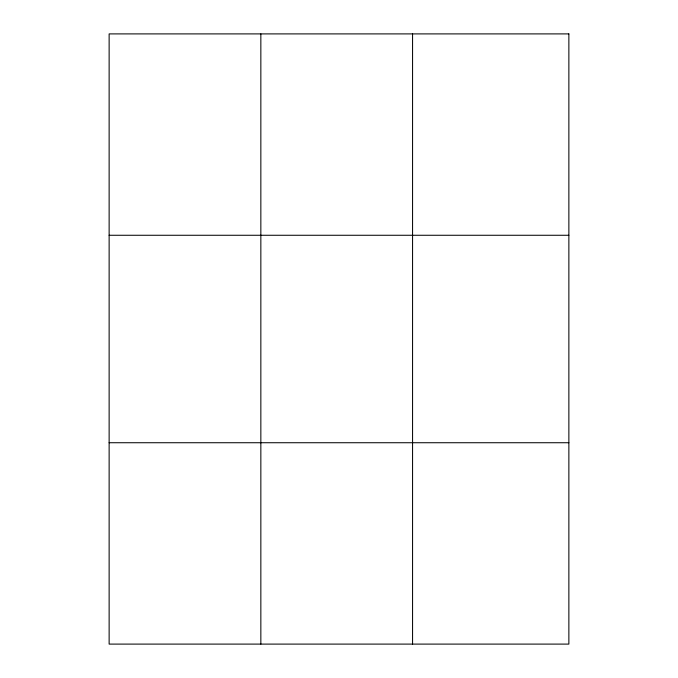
<?xml version="1.0" encoding="UTF-8"?>
<svg xmlns="http://www.w3.org/2000/svg" width="678" height="678" viewBox="0 0 678 678"><rect width="100%" height="100%" fill="white"/><g stroke="black" fill="none" stroke-linecap="round" stroke-linejoin="round"><path stroke-width="1.02" d="M260.844 33.9L260.844 644.1M412.563 33.9L412.563 644.1M109.133 235.266L568.867 235.266M109.133 442.734L568.867 442.734M568.867 33.9L568.867 644.1L109.133 644.1L109.133 33.9L568.867 33.9"/></g></svg>
